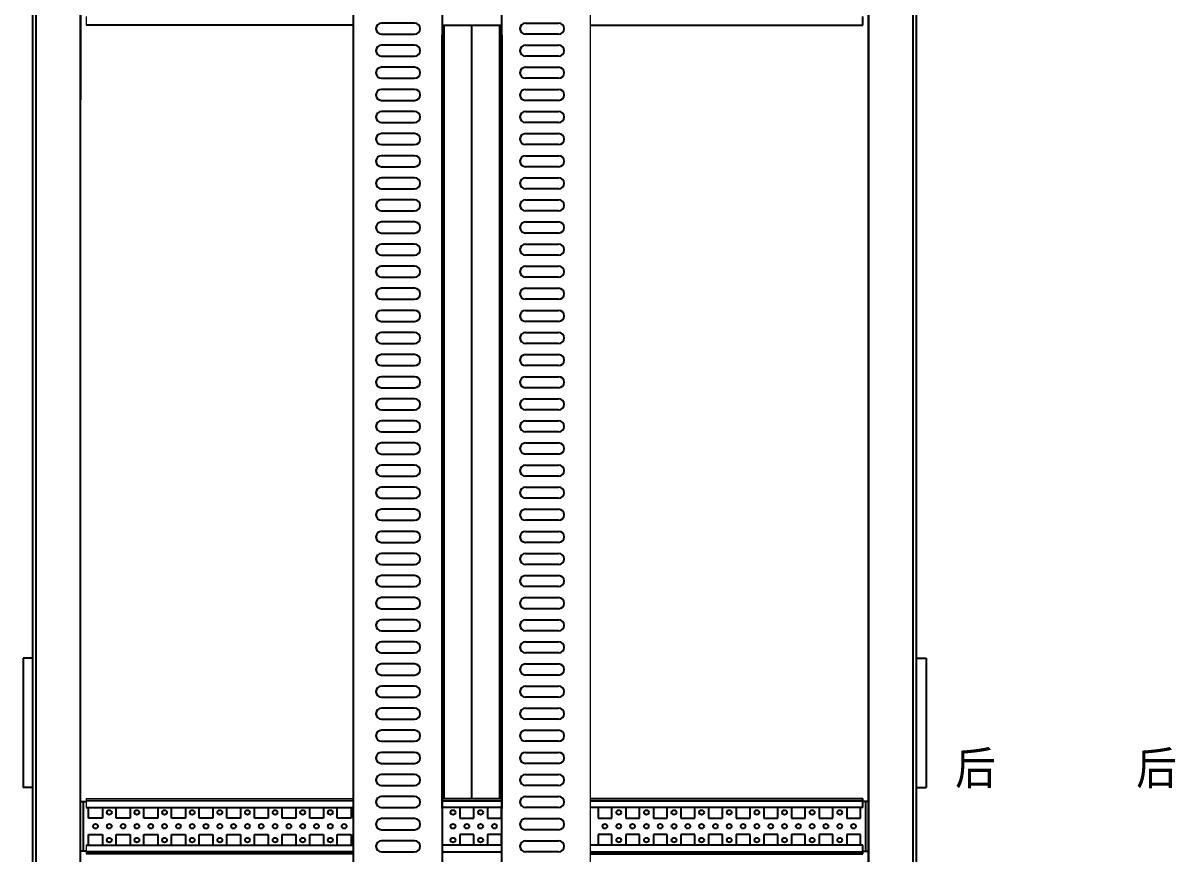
# Model space of a CAD drawing. Extents: x 81437 to 204847, y -54769 to -29444.
# Drawn here: x 87165 to 88208, y -52840 to -52088 of the extents above; entities that cross this region are included whole.
import ezdxf

# ---------------------------------------------------------------- set-up
doc = ezdxf.new("R2010")
doc.units = 0
doc.header["$LTSCALE"] = 100
doc.header["$MEASUREMENT"] = 0
doc.layers.add('PANEL', color=7, linetype='Continuous')
doc.layers.add('细实线', color=7, linetype='Continuous', lineweight=20)
doc.styles.add('HZ', font='arial.ttf', dxfattribs={"width": 0.7})

msp = doc.modelspace()

# ---------------------------------------------------------------- linework, layer by layer
at = {"color": 7, "linetype": 'Continuous'}
for p, q in [((87598.4, -53596.2), (87598.4, -51851.2)), ((87925.3, -52090.2), (87925.3, -52082.2)), ((87464.4, -52090.2), (87222.3, -52090.2)), ((87519.6, -52088.3), (87489.6, -52088.3)), ((87544.4, -52090.2), (87598.4, -52090.2)), ((87546.4, -52790.2), (87546.4, -52090.2)), ((87571.4, -52790.2), (87571.4, -52090.2)), ((87571.4, -52790.2), (87571.4, -52090.2)), ((87596.4, -52090.2), (87596.4, -52790.2)), ((87619.9, -52088.3), (87649.9, -52088.3)), ((87678.4, -52090.2), (87746.3, -52090.2)), ((87746.3, -52090.2), (87925.3, -52090.2)), ((87489.6, -52098.3), (87519.6, -52098.3)), ((87544.4, -52799.2), (87544.4, -52099.2)), ((87598.4, -52099.2), (87598.4, -52799.2)), ((87649.9, -52098.3), (87619.9, -52098.3)), ((87519.6, -52108.3), (87489.6, -52108.3)), ((87619.9, -52108.3), (87649.9, -52108.3)), ((87489.6, -52118.3), (87519.6, -52118.3)), ((87519.6, -52128.3), (87489.6, -52128.3)), ((87649.9, -52118.3), (87619.9, -52118.3)), ((87619.9, -52128.3), (87649.9, -52128.3)), ((87489.6, -52138.3), (87519.6, -52138.3)), ((87649.9, -52138.3), (87619.9, -52138.3)), ((87519.6, -52148.3), (87489.6, -52148.3)), ((87619.9, -52148.3), (87649.9, -52148.3)), ((87489.6, -52158.3), (87519.6, -52158.3)), ((87649.9, -52158.3), (87619.9, -52158.3)), ((87519.6, -52168.3), (87489.6, -52168.3)), ((87619.9, -52168.3), (87649.9, -52168.3)), ((87489.6, -52178.3), (87519.6, -52178.3)), ((87649.9, -52178.3), (87619.9, -52178.3)), ((87519.6, -52188.3), (87489.6, -52188.3)), ((87619.9, -52188.3), (87649.9, -52188.3)), ((87489.6, -52198.3), (87519.6, -52198.3)), ((87649.9, -52198.3), (87619.9, -52198.3)), ((87519.6, -52208.3), (87489.6, -52208.3)), ((87619.9, -52208.3), (87649.9, -52208.3)), ((87489.6, -52218.3), (87519.6, -52218.3)), ((87649.9, -52218.3), (87619.9, -52218.3)), ((87519.6, -52228.3), (87489.6, -52228.3)), ((87619.9, -52228.3), (87649.9, -52228.3)), ((87489.6, -52238.3), (87519.6, -52238.3)), ((87649.9, -52238.3), (87619.9, -52238.3)), ((87519.6, -52248.3), (87489.6, -52248.3)), ((87619.9, -52248.3), (87649.9, -52248.3)), ((87489.6, -52258.3), (87519.6, -52258.3)), ((87649.9, -52258.3), (87619.9, -52258.3)), ((87519.6, -52268.3), (87489.6, -52268.3)), ((87619.9, -52268.3), (87649.9, -52268.3)), ((87489.6, -52278.3), (87519.6, -52278.3)), ((87649.9, -52278.3), (87619.9, -52278.3)), ((87519.6, -52288.3), (87489.6, -52288.3)), ((87619.9, -52288.3), (87649.9, -52288.3)), ((87489.6, -52298.3), (87519.6, -52298.3)), ((87649.9, -52298.3), (87619.9, -52298.3)), ((87519.6, -52308.3), (87489.6, -52308.3)), ((87619.9, -52308.3), (87649.9, -52308.3)), ((87489.6, -52318.3), (87519.6, -52318.3)), ((87649.9, -52318.3), (87619.9, -52318.3)), ((87519.6, -52328.3), (87489.6, -52328.3)), ((87619.9, -52328.3), (87649.9, -52328.3)), ((87489.6, -52338.3), (87519.6, -52338.3)), ((87649.9, -52338.3), (87619.9, -52338.3)), ((87519.6, -52348.3), (87489.6, -52348.3)), ((87619.9, -52348.3), (87649.9, -52348.3)), ((87489.6, -52358.3), (87519.6, -52358.3)), ((87519.6, -52368.3), (87489.6, -52368.3)), ((87649.9, -52358.3), (87619.9, -52358.3)), ((87619.9, -52368.3), (87649.9, -52368.3)), ((87489.6, -52378.3), (87519.6, -52378.3)), ((87649.9, -52378.3), (87619.9, -52378.3)), ((87519.6, -52388.3), (87489.6, -52388.3)), ((87619.9, -52388.3), (87649.9, -52388.3)), ((87489.6, -52398.3), (87519.6, -52398.3)), ((87649.9, -52398.3), (87619.9, -52398.3)), ((87519.6, -52408.3), (87489.6, -52408.3)), ((87619.9, -52408.3), (87649.9, -52408.3)), ((87489.6, -52418.3), (87519.6, -52418.3)), ((87649.9, -52418.3), (87619.9, -52418.3)), ((87519.6, -52428.3), (87489.6, -52428.3)), ((87619.9, -52428.3), (87649.9, -52428.3)), ((87489.6, -52438.3), (87519.6, -52438.3)), ((87649.9, -52438.3), (87619.9, -52438.3)), ((87519.6, -52448.3), (87489.6, -52448.3)), ((87619.9, -52448.3), (87649.9, -52448.3)), ((87489.6, -52458.3), (87519.6, -52458.3)), ((87649.9, -52458.3), (87619.9, -52458.3)), ((87519.6, -52468.3), (87489.6, -52468.3)), ((87619.9, -52468.3), (87649.9, -52468.3)), ((87489.6, -52478.3), (87519.6, -52478.3)), ((87649.9, -52478.3), (87619.9, -52478.3)), ((87519.6, -52488.3), (87489.6, -52488.3)), ((87619.9, -52488.3), (87649.9, -52488.3)), ((87489.6, -52498.3), (87519.6, -52498.3)), ((87649.9, -52498.3), (87619.9, -52498.3)), ((87519.6, -52508.3), (87489.6, -52508.3)), ((87619.9, -52508.3), (87649.9, -52508.3)), ((87489.6, -52518.3), (87519.6, -52518.3)), ((87649.9, -52518.3), (87619.9, -52518.3)), ((87519.6, -52528.3), (87489.6, -52528.3)), ((87619.9, -52528.3), (87649.9, -52528.3)), ((87489.6, -52538.3), (87519.6, -52538.3)), ((87649.9, -52538.3), (87619.9, -52538.3)), ((87519.6, -52548.3), (87489.6, -52548.3)), ((87619.9, -52548.3), (87649.9, -52548.3)), ((87489.6, -52558.3), (87519.6, -52558.3)), ((87649.9, -52558.3), (87619.9, -52558.3)), ((87519.6, -52568.3), (87489.6, -52568.3)), ((87619.9, -52568.3), (87649.9, -52568.3)), ((87489.6, -52578.3), (87519.6, -52578.3)), ((87649.9, -52578.3), (87619.9, -52578.3)), ((87519.6, -52588.3), (87489.6, -52588.3)), ((87619.9, -52588.3), (87649.9, -52588.3)), ((87489.6, -52598.3), (87519.6, -52598.3)), ((87649.9, -52598.3), (87619.9, -52598.3)), ((87519.6, -52608.3), (87489.6, -52608.3)), ((87489.6, -52618.3), (87519.6, -52618.3)), ((87619.9, -52608.3), (87649.9, -52608.3)), ((87649.9, -52618.3), (87619.9, -52618.3)), ((87519.6, -52628.3), (87489.6, -52628.3)), ((87619.9, -52628.3), (87649.9, -52628.3)), ((87489.6, -52638.3), (87519.6, -52638.3)), ((87649.9, -52638.3), (87619.9, -52638.3)), ((87519.6, -52648.3), (87489.6, -52648.3)), ((87619.9, -52648.3), (87649.9, -52648.3)), ((87489.6, -52658.3), (87519.6, -52658.3)), ((87649.9, -52658.3), (87619.9, -52658.3)), ((87519.6, -52668.3), (87489.6, -52668.3)), ((87619.9, -52668.3), (87649.9, -52668.3)), ((87489.6, -52678.3), (87519.6, -52678.3)), ((87649.9, -52678.3), (87619.9, -52678.3)), ((87519.6, -52688.3), (87489.6, -52688.3)), ((87619.9, -52688.3), (87649.9, -52688.3)), ((87489.6, -52698.3), (87519.6, -52698.3)), ((87649.9, -52698.3), (87619.9, -52698.3)), ((87519.6, -52708.3), (87489.6, -52708.3)), ((87619.9, -52708.3), (87649.9, -52708.3)), ((87489.6, -52718.3), (87519.6, -52718.3)), ((87649.9, -52718.3), (87619.9, -52718.3)), ((87519.6, -52728.3), (87489.6, -52728.3)), ((87619.9, -52728.3), (87649.9, -52728.3)), ((87489.6, -52738.3), (87519.6, -52738.3)), ((87649.9, -52738.3), (87619.9, -52738.3)), ((87519.6, -52748.3), (87489.6, -52748.3)), ((87619.9, -52748.3), (87649.9, -52748.3)), ((87489.6, -52758.3), (87519.6, -52758.3)), ((87649.9, -52758.3), (87619.9, -52758.3)), ((87519.6, -52768.3), (87489.6, -52768.3)), ((87619.9, -52768.3), (87649.9, -52768.3)), ((87489.6, -52778.3), (87519.6, -52778.3)), ((87649.9, -52778.3), (87619.9, -52778.3)), ((87217.3, -52792.7), (87222.3, -52792.7)), ((87219.8, -52837.7), (87219.8, -52792.7)), ((87464.4, -52792.2), (87222.3, -52792.2)), ((87519.6, -52788.3), (87489.6, -52788.3)), ((87544.4, -52790.2), (87598.4, -52790.2)), ((87544.4, -52792.2), (87598.4, -52792.2)), ((87619.9, -52788.3), (87649.9, -52788.3)), ((87678.4, -52790.2), (87746.3, -52790.2)), ((87678.4, -52792.2), (87746.3, -52792.2)), ((87746.3, -52790.2), (87925.3, -52790.2)), ((87746.3, -52792.2), (87925.3, -52792.2)), ((87925.3, -52798.2), (87925.3, -52790.2)), ((87930.3, -52792.7), (87925.3, -52792.7)), ((87927.8, -52837.7), (87927.8, -52792.7)), ((87222.3, -52798.2), (87464.4, -52798.2)), ((87224.6, -52808), (87224.6, -52798.2)), ((87237.1, -52798.2), (87237.1, -52808)), ((87249.6, -52808), (87249.6, -52798.2)), ((87262.1, -52798.2), (87262.1, -52808)), ((87274.6, -52808), (87274.6, -52798.2)), ((87287.1, -52798.2), (87287.1, -52808)), ((87299.6, -52808), (87299.6, -52798.2)), ((87312.1, -52798.2), (87312.1, -52808)), ((87324.6, -52808), (87324.6, -52798.2)), ((87337.1, -52798.2), (87337.1, -52808)), ((87349.6, -52808), (87349.6, -52798.2)), ((87362.1, -52798.2), (87362.1, -52808)), ((87374.6, -52808), (87374.6, -52798.2)), ((87387.1, -52798.2), (87387.1, -52808)), ((87399.6, -52808), (87399.6, -52798.2)), ((87412.1, -52798.2), (87412.1, -52808)), ((87424.6, -52808), (87424.6, -52798.2)), ((87437.1, -52798.2), (87437.1, -52808)), ((87449.6, -52808), (87449.6, -52798.2)), ((87462.1, -52798.2), (87462.1, -52808)), ((87489.6, -52798.3), (87519.6, -52798.3)), ((87598.4, -52798.2), (87544.4, -52798.2)), ((87560.6, -52798.2), (87560.6, -52808)), ((87573.1, -52808), (87573.1, -52798.2)), ((87585.6, -52798.2), (87585.6, -52808)), ((87598.1, -52808), (87598.1, -52798.2)), ((87649.9, -52798.3), (87619.9, -52798.3)), ((87746.3, -52798.2), (87678.4, -52798.2)), ((87685.6, -52798.2), (87685.6, -52808)), ((87698.1, -52808), (87698.1, -52798.2)), ((87710.6, -52798.2), (87710.6, -52808)), ((87723.1, -52808), (87723.1, -52798.2)), ((87735.6, -52798.2), (87735.6, -52808)), ((87925.3, -52798.2), (87746.3, -52798.2)), ((87748.1, -52808), (87748.1, -52798.2)), ((87760.6, -52798.2), (87760.6, -52808)), ((87773.1, -52808), (87773.1, -52798.2)), ((87785.6, -52798.2), (87785.6, -52808)), ((87798.1, -52808), (87798.1, -52798.2)), ((87810.6, -52798.2), (87810.6, -52808)), ((87823.1, -52808), (87823.1, -52798.2)), ((87835.6, -52798.2), (87835.6, -52808)), ((87848.1, -52808), (87848.1, -52798.2)), ((87860.6, -52798.2), (87860.6, -52808)), ((87873.1, -52808), (87873.1, -52798.2)), ((87885.6, -52798.2), (87885.6, -52808)), ((87898.1, -52808), (87898.1, -52798.2)), ((87910.6, -52798.2), (87910.6, -52808)), ((87923.1, -52808), (87923.1, -52798.2)), ((87237.1, -52808), (87224.6, -52808)), ((87262.1, -52808), (87249.6, -52808)), ((87287.1, -52808), (87274.6, -52808)), ((87312.1, -52808), (87299.6, -52808)), ((87337.1, -52808), (87324.6, -52808)), ((87362.1, -52808), (87349.6, -52808)), ((87387.1, -52808), (87374.6, -52808)), ((87412.1, -52808), (87399.6, -52808)), ((87437.1, -52808), (87424.6, -52808)), ((87462.1, -52808), (87449.6, -52808)), ((87519.6, -52808.3), (87489.6, -52808.3)), ((87560.6, -52808), (87573.1, -52808)), ((87585.6, -52808), (87598.1, -52808)), ((87619.9, -52808.3), (87649.9, -52808.3)), ((87685.6, -52808), (87698.1, -52808)), ((87710.6, -52808), (87723.1, -52808)), ((87735.6, -52808), (87748.1, -52808)), ((87756.3, -52814.5), (87756.3, -52816)), ((87760.6, -52808), (87773.1, -52808)), ((87785.6, -52808), (87798.1, -52808)), ((87810.6, -52808), (87823.1, -52808)), ((87835.6, -52808), (87848.1, -52808)), ((87860.6, -52808), (87873.1, -52808)), ((87885.6, -52808), (87898.1, -52808)), ((87910.6, -52808), (87923.1, -52808)), ((87224.6, -52822.5), (87237.1, -52822.5)), ((87224.6, -52832.2), (87224.6, -52822.5)), ((87237.1, -52822.5), (87237.1, -52832.2)), ((87249.6, -52822.5), (87262.1, -52822.5)), ((87249.6, -52832.2), (87249.6, -52822.5)), ((87262.1, -52822.5), (87262.1, -52832.2)), ((87274.6, -52822.5), (87287.1, -52822.5)), ((87274.6, -52832.2), (87274.6, -52822.5)), ((87287.1, -52822.5), (87287.1, -52832.2)), ((87299.6, -52822.5), (87312.1, -52822.5)), ((87299.6, -52832.2), (87299.6, -52822.5)), ((87312.1, -52822.5), (87312.1, -52832.2)), ((87324.6, -52822.5), (87337.1, -52822.5)), ((87324.6, -52832.2), (87324.6, -52822.5)), ((87337.1, -52822.5), (87337.1, -52832.2)), ((87349.6, -52822.5), (87362.1, -52822.5)), ((87349.6, -52832.2), (87349.6, -52822.5)), ((87362.1, -52822.5), (87362.1, -52832.2)), ((87374.6, -52822.5), (87387.1, -52822.5)), ((87374.6, -52832.2), (87374.6, -52822.5)), ((87387.1, -52822.5), (87387.1, -52832.2)), ((87399.6, -52822.5), (87412.1, -52822.5)), ((87399.6, -52832.2), (87399.6, -52822.5)), ((87412.1, -52822.5), (87412.1, -52832.2)), ((87424.6, -52822.5), (87437.1, -52822.5)), ((87424.6, -52832.2), (87424.6, -52822.5)), ((87437.1, -52822.5), (87437.1, -52832.2)), ((87449.6, -52822.5), (87462.1, -52822.5)), ((87449.6, -52832.2), (87449.6, -52822.5)), ((87462.1, -52822.5), (87462.1, -52832.2)), ((87489.6, -52818.3), (87519.6, -52818.3)), ((87573.1, -52822.5), (87560.6, -52822.5)), ((87560.6, -52822.5), (87560.6, -52832.2)), ((87573.1, -52832.2), (87573.1, -52822.5)), ((87598.1, -52822.5), (87585.6, -52822.5)), ((87585.6, -52822.5), (87585.6, -52832.2)), ((87598.1, -52832.2), (87598.1, -52822.5)), ((87649.9, -52818.3), (87619.9, -52818.3)), ((87698.1, -52822.5), (87685.6, -52822.5)), ((87685.6, -52822.5), (87685.6, -52832.2)), ((87698.1, -52832.2), (87698.1, -52822.5)), ((87723.1, -52822.5), (87710.6, -52822.5)), ((87710.6, -52822.5), (87710.6, -52832.2)), ((87723.1, -52832.2), (87723.1, -52822.5)), ((87748.1, -52822.5), (87735.6, -52822.5)), ((87735.6, -52822.5), (87735.6, -52832.2)), ((87748.1, -52832.2), (87748.1, -52822.5)), ((87753.5, -52817.2), (87755.1, -52817.2)), ((87773.1, -52822.5), (87760.6, -52822.5)), ((87760.6, -52822.5), (87760.6, -52832.2)), ((87773.1, -52832.2), (87773.1, -52822.5)), ((87798.1, -52822.5), (87785.6, -52822.5)), ((87785.6, -52822.5), (87785.6, -52832.2)), ((87798.1, -52832.2), (87798.1, -52822.5)), ((87823.1, -52822.5), (87810.6, -52822.5)), ((87810.6, -52822.5), (87810.6, -52832.2)), ((87823.1, -52832.2), (87823.1, -52822.5)), ((87848.1, -52822.5), (87835.6, -52822.5)), ((87835.6, -52822.5), (87835.6, -52832.2)), ((87848.1, -52832.2), (87848.1, -52822.5)), ((87873.1, -52822.5), (87860.6, -52822.5)), ((87860.6, -52822.5), (87860.6, -52832.2)), ((87873.1, -52832.2), (87873.1, -52822.5)), ((87898.1, -52822.5), (87885.6, -52822.5)), ((87885.6, -52822.5), (87885.6, -52832.2)), ((87898.1, -52832.2), (87898.1, -52822.5)), ((87923.1, -52822.5), (87910.6, -52822.5)), ((87910.6, -52822.5), (87910.6, -52832.2)), ((87923.1, -52832.2), (87923.1, -52822.5)), ((87222.3, -52832.2), (87464.4, -52832.2)), ((87519.6, -52828.3), (87489.6, -52828.3)), ((87598.4, -52832.2), (87544.4, -52832.2)), ((87619.9, -52828.3), (87649.9, -52828.3)), ((87746.3, -52832.2), (87678.4, -52832.2)), ((87925.3, -52832.2), (87746.3, -52832.2)), ((87925.3, -52840.2), (87925.3, -52832.2)), ((87222.3, -52837.7), (87217.3, -52837.7)), ((87464.4, -52838.2), (87222.3, -52838.2)), ((87464.4, -52840.2), (87222.3, -52840.2)), ((87489.6, -52838.3), (87519.6, -52838.3)), ((87544.4, -52838.2), (87598.4, -52838.2)), ((87649.9, -52838.3), (87619.9, -52838.3)), ((87678.4, -52838.2), (87746.3, -52838.2)), ((87678.4, -52840.2), (87746.3, -52840.2)), ((87746.3, -52838.2), (87925.3, -52838.2)), ((87746.3, -52840.2), (87925.3, -52840.2)), ((87925.3, -52837.7), (87930.3, -52837.7))]:
    msp.add_line(p, q, dxfattribs=at)
for p, q in [((87173.8, -52663.2), (87165.2, -52663.2)), ((87165.2, -52663.2), (87165.2, -52780.2)), ((87973.8, -52663.2), (87982.4, -52663.2)), ((87982.4, -52663.2), (87982.4, -52780.2)), ((87173.8, -52780.2), (87165.2, -52780.2)), ((87973.8, -52780.2), (87982.4, -52780.2))]:
    msp.add_line(p, q)
at = {"color": 7}
msp.add_lwpolyline([(87464.4, -51796.2), (87544.4, -51796.2), (87544.4, -53596.2), (87464.4, -53596.2)], close=True, dxfattribs=at)
at = {"color": 7, "linetype": 'Continuous'}
for centre in [(87243.3, -52802.7), (87243.3, -52802.7), (87268.3, -52802.7), (87268.3, -52802.7), (87293.3, -52802.7), (87293.3, -52802.7), (87318.3, -52802.7), (87318.3, -52802.7), (87343.3, -52802.7), (87343.3, -52802.7), (87368.3, -52802.7), (87368.3, -52802.7), (87393.3, -52802.7), (87393.3, -52802.7), (87418.3, -52802.7), (87418.3, -52802.7), (87443.3, -52802.7), (87443.3, -52802.7), (87554.3, -52802.7), (87579.3, -52802.7), (87704.3, -52802.7), (87704.3, -52802.7), (87729.3, -52802.7), (87729.3, -52802.7), (87754.3, -52802.7), (87779.3, -52802.7), (87804.3, -52802.7), (87829.3, -52802.7), (87854.3, -52802.7), (87879.3, -52802.7), (87904.3, -52802.7), (87230.8, -52815.2), (87243.3, -52815.2), (87243.3, -52815.2), (87255.8, -52815.2), (87268.3, -52815.2), (87268.3, -52815.2), (87280.8, -52815.2), (87293.3, -52815.2), (87293.3, -52815.2), (87305.8, -52815.2), (87318.3, -52815.2), (87318.3, -52815.2), (87330.8, -52815.2), (87343.3, -52815.2), (87343.3, -52815.2), (87355.8, -52815.2), (87368.3, -52815.2), (87368.3, -52815.2), (87380.8, -52815.2), (87393.3, -52815.2), (87393.3, -52815.2), (87405.8, -52815.2), (87418.3, -52815.2), (87418.3, -52815.2), (87430.8, -52815.2), (87443.3, -52815.2), (87443.3, -52815.2), (87455.8, -52815.2), (87554.3, -52815.2), (87566.8, -52815.2), (87579.3, -52815.2), (87591.8, -52815.2), (87691.8, -52815.2), (87704.3, -52815.2), (87704.3, -52815.2), (87716.8, -52815.2), (87729.3, -52815.2), (87729.3, -52815.2), (87741.8, -52815.2), (87754.3, -52815.2), (87766.8, -52815.2), (87779.3, -52815.2), (87791.8, -52815.2), (87804.3, -52815.2), (87816.8, -52815.2), (87829.3, -52815.2), (87841.8, -52815.2), (87854.3, -52815.2), (87866.8, -52815.2), (87879.3, -52815.2), (87891.8, -52815.2), (87904.3, -52815.2), (87916.8, -52815.2), (87243.3, -52827.7), (87243.3, -52827.7), (87268.3, -52827.7), (87268.3, -52827.7), (87293.3, -52827.7), (87293.3, -52827.7), (87318.3, -52827.7), (87318.3, -52827.7), (87343.3, -52827.7), (87343.3, -52827.7), (87368.3, -52827.7), (87368.3, -52827.7), (87393.3, -52827.7), (87393.3, -52827.7), (87418.3, -52827.7), (87418.3, -52827.7), (87443.3, -52827.7), (87443.3, -52827.7), (87554.3, -52827.7), (87579.3, -52827.7), (87704.3, -52827.7), (87704.3, -52827.7), (87729.3, -52827.7), (87729.3, -52827.7), (87754.3, -52827.7), (87779.3, -52827.7), (87804.3, -52827.7), (87829.3, -52827.7), (87854.3, -52827.7), (87879.3, -52827.7), (87904.3, -52827.7)]:
    msp.add_circle(centre, 2.15, dxfattribs=at)
for centre, radius, start, end in [((87489.6, -52093.3), 5, 90, 270), ((87519.6, -52093.3), 5, 270, 90), ((87619.9, -52093.3), 5, 90, 270), ((87649.9, -52093.3), 5, 270, 90), ((87489.6, -52113.3), 5, 90, 270), ((87519.6, -52113.3), 5, 270, 90), ((87619.9, -52113.3), 5, 90, 270), ((87649.9, -52113.3), 5, 270, 90), ((87489.6, -52133.3), 5, 90, 270), ((87519.6, -52133.3), 5, 270, 90), ((87619.9, -52133.3), 5, 90, 270), ((87649.9, -52133.3), 5, 270, 90), ((87489.6, -52153.3), 5, 90, 270), ((87519.6, -52153.3), 5, 270, 90), ((87619.9, -52153.3), 5, 90, 270), ((87649.9, -52153.3), 5, 270, 90), ((87489.6, -52173.3), 5, 90, 270), ((87519.6, -52173.3), 5, 270, 90), ((87619.9, -52173.3), 5, 90, 270), ((87649.9, -52173.3), 5, 270, 90), ((87489.6, -52193.3), 5, 90, 270), ((87519.6, -52193.3), 5, 270, 90), ((87619.9, -52193.3), 5, 90, 270), ((87649.9, -52193.3), 5, 270, 90), ((87489.6, -52213.3), 5, 90, 270), ((87519.6, -52213.3), 5, 270, 90), ((87619.9, -52213.3), 5, 90, 270), ((87649.9, -52213.3), 5, 270, 90), ((87489.6, -52233.3), 5, 90, 270), ((87519.6, -52233.3), 5, 270, 90), ((87619.9, -52233.3), 5, 90, 270), ((87649.9, -52233.3), 5, 270, 90), ((87489.6, -52253.3), 5, 90, 270), ((87519.6, -52253.3), 5, 270, 90), ((87619.9, -52253.3), 5, 90, 270), ((87649.9, -52253.3), 5, 270, 90), ((87489.6, -52273.3), 5, 90, 270), ((87519.6, -52273.3), 5, 270, 90), ((87619.9, -52273.3), 5, 90, 270), ((87649.9, -52273.3), 5, 270, 90), ((87489.6, -52293.3), 5, 90, 270), ((87519.6, -52293.3), 5, 270, 90), ((87619.9, -52293.3), 5, 90, 270), ((87649.9, -52293.3), 5, 270, 90), ((87489.6, -52313.3), 5, 90, 270), ((87519.6, -52313.3), 5, 270, 90), ((87619.9, -52313.3), 5, 90, 270), ((87649.9, -52313.3), 5, 270, 90), ((87489.6, -52333.3), 5, 90, 270), ((87519.6, -52333.3), 5, 270, 90), ((87619.9, -52333.3), 5, 90, 270), ((87649.9, -52333.3), 5, 270, 90), ((87489.6, -52353.3), 5, 90, 270), ((87519.6, -52353.3), 5, 270, 90), ((87619.9, -52353.3), 5, 90, 270), ((87649.9, -52353.3), 5, 270, 90), ((87489.6, -52373.3), 5, 90, 270), ((87519.6, -52373.3), 5, 270, 90), ((87619.9, -52373.3), 5, 90, 270), ((87649.9, -52373.3), 5, 270, 90), ((87489.6, -52393.3), 5, 90, 270), ((87519.6, -52393.3), 5, 270, 90), ((87619.9, -52393.3), 5, 90, 270), ((87649.9, -52393.3), 5, 270, 90), ((87489.6, -52413.3), 5, 90, 270), ((87519.6, -52413.3), 5, 270, 90), ((87619.9, -52413.3), 5, 90, 270), ((87649.9, -52413.3), 5, 270, 90), ((87489.6, -52433.3), 5, 90, 270), ((87519.6, -52433.3), 5, 270, 90), ((87619.9, -52433.3), 5, 90, 270), ((87649.9, -52433.3), 5, 270, 90), ((87489.6, -52453.3), 5, 90, 270), ((87519.6, -52453.3), 5, 270, 90), ((87619.9, -52453.3), 5, 90, 270), ((87649.9, -52453.3), 5, 270, 90), ((87489.6, -52473.3), 5, 90, 270), ((87519.6, -52473.3), 5, 270, 90), ((87619.9, -52473.3), 5, 90, 270), ((87649.9, -52473.3), 5, 270, 90), ((87489.6, -52493.3), 5, 90, 270), ((87519.6, -52493.3), 5, 270, 90), ((87619.9, -52493.3), 5, 90, 270), ((87649.9, -52493.3), 5, 270, 90), ((87489.6, -52513.3), 5, 90, 270), ((87519.6, -52513.3), 5, 270, 90), ((87619.9, -52513.3), 5, 90, 270), ((87649.9, -52513.3), 5, 270, 90), ((87489.6, -52533.3), 5, 90, 270), ((87519.6, -52533.3), 5, 270, 90), ((87619.9, -52533.3), 5, 90, 270), ((87649.9, -52533.3), 5, 270, 90), ((87489.6, -52553.3), 5, 90, 270), ((87519.6, -52553.3), 5, 270, 90), ((87619.9, -52553.3), 5, 90, 270), ((87649.9, -52553.3), 5, 270, 90), ((87489.6, -52573.3), 5, 90, 270), ((87519.6, -52573.3), 5, 270, 90), ((87619.9, -52573.3), 5, 90, 270), ((87649.9, -52573.3), 5, 270, 90), ((87489.6, -52593.3), 5, 90, 270), ((87519.6, -52593.3), 5, 270, 90), ((87619.9, -52593.3), 5, 90, 270), ((87649.9, -52593.3), 5, 270, 90), ((87489.6, -52613.3), 5, 90, 270), ((87519.6, -52613.3), 5, 270, 90), ((87619.9, -52613.3), 5, 90, 270), ((87649.9, -52613.3), 5, 270, 90), ((87489.6, -52633.3), 5, 90, 270), ((87519.6, -52633.3), 5, 270, 90), ((87619.9, -52633.3), 5, 90, 270), ((87649.9, -52633.3), 5, 270, 90), ((87489.6, -52653.3), 5, 90, 270), ((87519.6, -52653.3), 5, 270, 90), ((87619.9, -52653.3), 5, 90, 270), ((87649.9, -52653.3), 5, 270, 90), ((87489.6, -52673.3), 5, 90, 270), ((87519.6, -52673.3), 5, 270, 90), ((87619.9, -52673.3), 5, 90, 270), ((87649.9, -52673.3), 5, 270, 90), ((87489.6, -52693.3), 5, 90, 270), ((87519.6, -52693.3), 5, 270, 90), ((87619.9, -52693.3), 5, 90, 270), ((87649.9, -52693.3), 5, 270, 90), ((87489.6, -52713.3), 5, 90, 270), ((87519.6, -52713.3), 5, 270, 90), ((87619.9, -52713.3), 5, 90, 270), ((87649.9, -52713.3), 5, 270, 90), ((87489.6, -52733.3), 5, 90, 270), ((87519.6, -52733.3), 5, 270, 90), ((87619.9, -52733.3), 5, 90, 270), ((87649.9, -52733.3), 5, 270, 90), ((87489.6, -52753.3), 5, 90, 270), ((87519.6, -52753.3), 5, 270, 90), ((87619.9, -52753.3), 5, 90, 270), ((87649.9, -52753.3), 5, 270, 90), ((87489.6, -52773.3), 5, 90, 270), ((87519.6, -52773.3), 5, 270, 90), ((87619.9, -52773.3), 5, 90, 270), ((87649.9, -52773.3), 5, 270, 90), ((87489.6, -52793.3), 5, 90, 270), ((87519.6, -52793.3), 5, 270, 90), ((87619.9, -52793.3), 5, 90, 270), ((87649.9, -52793.3), 5, 270, 90), ((87489.6, -52813.3), 5, 90, 270), ((87519.6, -52813.3), 5, 270, 90), ((87619.9, -52813.3), 5, 90, 270), ((87649.9, -52813.3), 5, 270, 90), ((87753.3, -52815.2), 2.15, 283.7035, 292.4051), ((87489.6, -52833.3), 5, 90, 270), ((87519.6, -52833.3), 5, 270, 90), ((87619.9, -52833.3), 5, 90, 270), ((87649.9, -52833.3), 5, 270, 90)]:
    msp.add_arc(centre, radius, start, end, dxfattribs=at)
at = {"layer": 'PANEL', "color": 7}
for p, q in [((87173.8, -51727.7), (87173.8, -53727.7)), ((87176.8, -51730.7), (87176.8, -53724.7)), ((87970.8, -53724.7), (87970.8, -51730.7)), ((87973.8, -53727.7), (87973.8, -51727.7)), ((87217.3, -51771.2), (87217.3, -52157.7)), ((87217.3, -52548.7), (87217.3, -51771.2)), ((87930.3, -52548.7), (87930.3, -51771.2)), ((87930.3, -51771.2), (87930.3, -52157.7)), ((87930.3, -52145), (87930.3, -52576)), ((87217.3, -53684.2), (87217.3, -52548.7)), ((87930.3, -53684.2), (87930.3, -52548.7)), ((87930.3, -52576), (87930.3, -52967))]:
    msp.add_line(p, q, dxfattribs=at)
at = {"layer": '细实线'}
for p, q in [((87222.3, -52082.2), (87222.3, -52090.2)), ((87222.3, -52790.2), (87464.4, -52790.2)), ((87222.3, -52790.2), (87222.3, -52798.2)), ((87222.3, -52832.2), (87222.3, -52840.2))]:
    msp.add_line(p, q, dxfattribs=at)
msp.add_lwpolyline([(87598.4, -51796.2), (87678.4, -51796.2), (87678.4, -53596.2), (87598.4, -53596.2)], close=True, dxfattribs=at)

# ---------------------------------------------------------------- texts
at = {"color": 7, "style": 'HZ', "width": 0.9}
for p in [(88008.7, -52777.4), (88172.5, -52777.4)]:
    msp.add_text('后', height=30, dxfattribs=at).set_placement(p)

doc.saveas('drawing.dxf')
